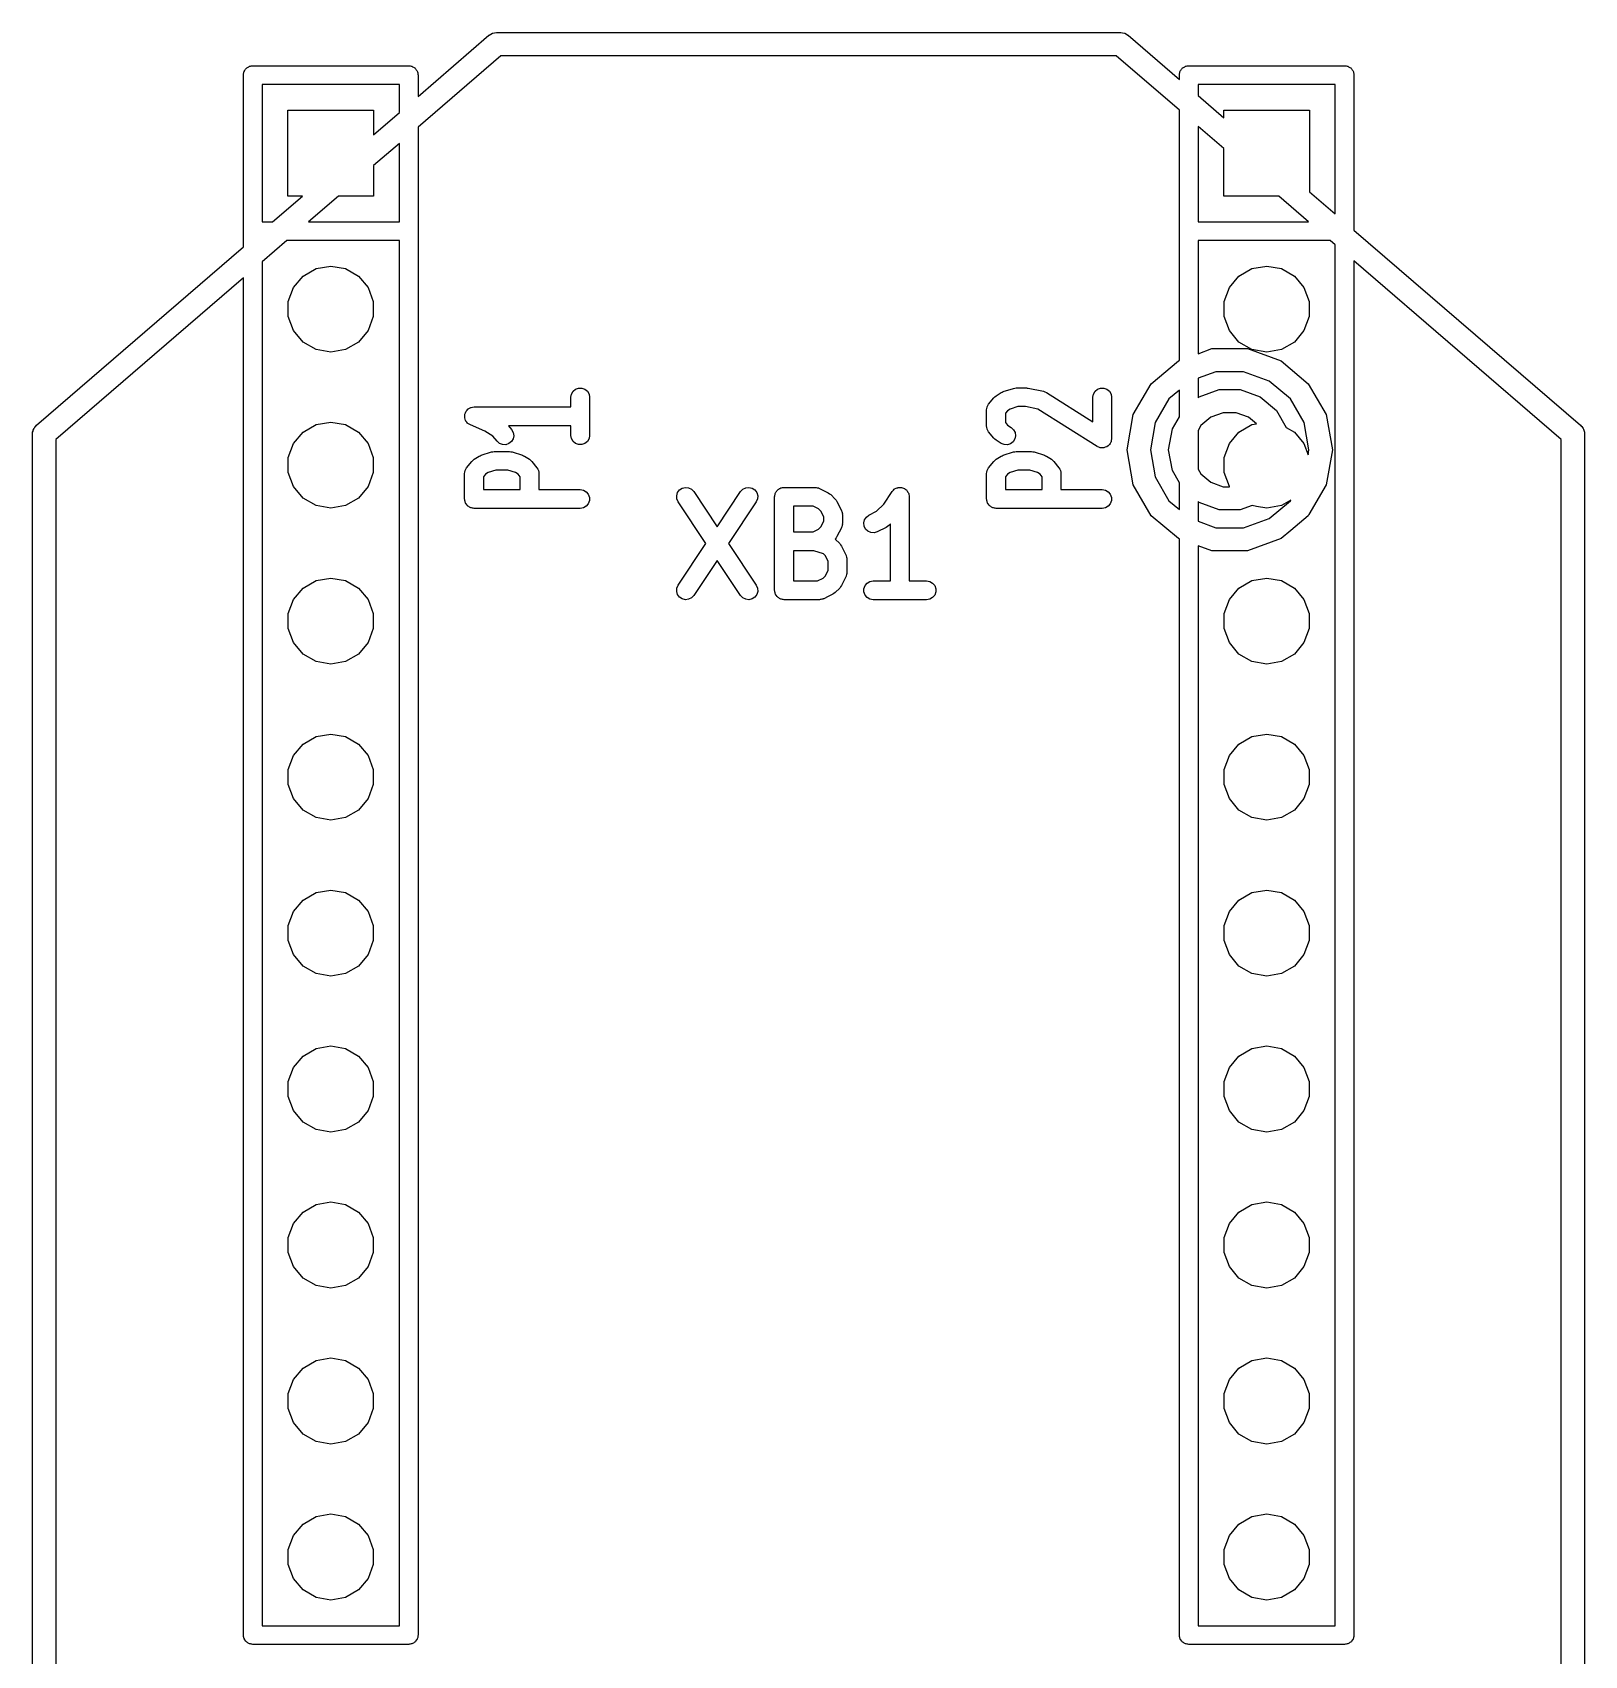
# Model space of a CAD drawing. Extents: x 167.9 to 193.1, y -128.1 to -88.2.
# Drawn here: x 167.86 to 193.14, y -114.63 to -88.21 of the extents above; entities that cross this region are included whole.
import ezdxf

# ---------------------------------------------------------------- set-up
doc = ezdxf.new("R2010")
doc.units = 0
doc.header["$MEASUREMENT"] = 0
doc.layers.add('BLACK', color=7, linetype='CONTINUOUS')

msp = doc.modelspace()

# ---------------------------------------------------------------- linework, layer by layer
at = {"layer": 'Black'}
for p, q in [((174.142, -89.2459), (175.296, -88.2517)), ((175.296, -88.2517), (175.297, -88.2511)), ((175.297, -88.2511), (175.298, -88.2501)), ((175.298, -88.2501), (175.325, -88.2342)), ((175.325, -88.2342), (175.352, -88.2179)), ((175.352, -88.2179), (175.354, -88.2176)), ((175.354, -88.2176), (175.355, -88.217)), ((175.355, -88.217), (175.386, -88.2115)), ((175.386, -88.2115), (175.417, -88.2055)), ((175.417, -88.2055), (175.419, -88.2057)), ((175.419, -88.2057), (175.42, -88.2055)), ((175.42, -88.2055), (185.58, -88.2055)), ((185.58, -88.2055), (185.581, -88.2057)), ((185.581, -88.2057), (185.583, -88.2055)), ((185.583, -88.2055), (185.614, -88.2115)), ((185.614, -88.2115), (185.645, -88.217)), ((185.645, -88.217), (185.646, -88.2176)), ((185.646, -88.2176), (185.648, -88.2179)), ((185.648, -88.2179), (185.675, -88.2342)), ((185.675, -88.2342), (185.702, -88.2501)), ((185.702, -88.2501), (185.703, -88.2511)), ((185.703, -88.2511), (185.704, -88.2517)), ((185.704, -88.2517), (186.538, -88.97)), ((171.333, -88.802), (171.343, -88.7935)), ((171.343, -88.7935), (171.352, -88.7833)), ((171.352, -88.7833), (171.364, -88.7766)), ((171.364, -88.7766), (171.374, -88.768)), ((171.374, -88.768), (171.386, -88.7635)), ((171.386, -88.7635), (171.398, -88.7568)), ((171.398, -88.7568), (171.411, -88.7545)), ((171.411, -88.7545), (171.424, -88.7499)), ((171.424, -88.7499), (171.437, -88.7499)), ((171.437, -88.7499), (171.45, -88.7476)), ((171.45, -88.7476), (173.99, -88.7476)), ((173.99, -88.7476), (174.003, -88.7499)), ((174.003, -88.7499), (174.016, -88.7499)), ((174.016, -88.7499), (174.029, -88.7545)), ((174.029, -88.7545), (174.042, -88.7568)), ((174.042, -88.7568), (174.054, -88.7635)), ((174.054, -88.7635), (174.066, -88.768)), ((174.066, -88.768), (174.076, -88.7766)), ((174.076, -88.7766), (174.088, -88.7833)), ((174.088, -88.7833), (174.097, -88.7935)), ((174.097, -88.7935), (174.107, -88.802)), ((175.491, -88.5865), (174.142, -89.7489)), ((185.509, -88.5865), (175.491, -88.5865)), ((186.538, -89.473), (185.509, -88.5865)), ((186.573, -88.802), (186.583, -88.7935)), ((186.583, -88.7935), (186.592, -88.7833)), ((186.592, -88.7833), (186.604, -88.7766)), ((186.604, -88.7766), (186.614, -88.768)), ((186.614, -88.768), (186.626, -88.7635)), ((186.626, -88.7635), (186.638, -88.7568)), ((186.638, -88.7568), (186.651, -88.7545)), ((186.651, -88.7545), (186.664, -88.7499)), ((186.664, -88.7499), (186.677, -88.7499)), ((186.677, -88.7499), (186.69, -88.7476)), ((186.69, -88.7476), (189.23, -88.7476)), ((189.23, -88.7476), (189.243, -88.7499)), ((189.243, -88.7499), (189.256, -88.7499)), ((189.256, -88.7499), (189.269, -88.7545)), ((189.269, -88.7545), (189.282, -88.7568)), ((189.282, -88.7568), (189.294, -88.7635)), ((189.294, -88.7635), (189.306, -88.768)), ((189.306, -88.768), (189.316, -88.7766)), ((189.316, -88.7766), (189.328, -88.7833)), ((189.328, -88.7833), (189.337, -88.7935)), ((189.337, -88.7935), (189.347, -88.802)), ((171.298, -88.9), (171.3, -88.8869)), ((171.298, -91.6983), (171.298, -88.9)), ((171.3, -88.8735), (171.304, -88.861)), ((171.3, -88.8869), (171.3, -88.8735)), ((171.304, -88.861), (171.307, -88.8479)), ((171.307, -88.8479), (171.313, -88.8363)), ((171.313, -88.8363), (171.318, -88.8238)), ((171.318, -88.8238), (171.327, -88.8136)), ((171.327, -88.8136), (171.333, -88.802)), ((171.602, -89.0524), (171.602, -91.2876)), ((173.838, -89.0524), (171.602, -89.0524)), ((173.838, -89.5086), (173.838, -89.0524)), ((174.107, -88.802), (174.113, -88.8136)), ((174.113, -88.8136), (174.122, -88.8238)), ((174.122, -88.8238), (174.127, -88.8363)), ((174.127, -88.8363), (174.133, -88.8479)), ((174.133, -88.8479), (174.136, -88.861)), ((174.136, -88.861), (174.14, -88.8735)), ((174.14, -88.8735), (174.14, -88.8869)), ((174.14, -88.8869), (174.142, -88.9)), ((174.142, -88.9), (174.142, -89.2459)), ((186.538, -88.9), (186.54, -88.8869)), ((186.538, -88.97), (186.538, -88.9)), ((186.54, -88.8735), (186.544, -88.861)), ((186.54, -88.8869), (186.54, -88.8735)), ((186.544, -88.861), (186.547, -88.8479)), ((186.547, -88.8479), (186.553, -88.8363)), ((186.553, -88.8363), (186.558, -88.8238)), ((186.558, -88.8238), (186.567, -88.8136)), ((186.567, -88.8136), (186.573, -88.802)), ((189.078, -89.0524), (186.842, -89.0524)), ((186.842, -89.0524), (186.842, -89.2328)), ((189.078, -91.1597), (189.078, -89.0524)), ((189.347, -88.802), (189.353, -88.8136)), ((189.353, -88.8136), (189.362, -88.8238)), ((189.362, -88.8238), (189.367, -88.8363)), ((189.367, -88.8363), (189.373, -88.8479)), ((189.373, -88.8479), (189.376, -88.861)), ((189.376, -88.861), (189.38, -88.8735)), ((189.38, -88.8735), (189.38, -88.8869)), ((189.38, -88.8869), (189.382, -88.9)), ((189.382, -88.9), (189.382, -91.4224)), ((186.842, -89.2328), (187.261, -89.5941)), ((172.022, -90.8685), (172.022, -89.4715)), ((172.022, -89.4715), (173.418, -89.4715)), ((173.418, -89.4715), (173.418, -89.8699)), ((173.418, -89.8699), (173.838, -89.5086)), ((186.538, -93.5468), (186.538, -89.473)), ((187.261, -89.5941), (187.261, -89.4715)), ((187.261, -89.4715), (188.659, -89.4715)), ((188.659, -89.4715), (188.659, -90.7984)), ((174.142, -89.7489), (174.142, -114.3)), ((187.261, -90.0971), (186.842, -89.7358)), ((186.842, -89.7358), (186.842, -91.2876)), ((173.838, -90.0117), (173.418, -90.3729)), ((173.838, -91.2876), (173.838, -90.0117)), ((187.261, -90.8685), (187.261, -90.0971)), ((173.418, -90.3729), (173.418, -90.8685)), ((171.774, -91.2876), (172.26, -90.8685)), ((172.26, -90.8685), (172.022, -90.8685)), ((172.844, -90.8685), (172.358, -91.2876)), ((173.418, -90.8685), (172.844, -90.8685)), ((188.156, -90.8685), (187.261, -90.8685)), ((188.642, -91.2876), (188.156, -90.8685)), ((188.659, -90.7984), (189.078, -91.1597)), ((171.602, -91.2876), (171.774, -91.2876)), ((172.358, -91.2876), (173.838, -91.2876)), ((186.842, -91.2876), (188.642, -91.2876)), ((189.382, -91.4224), (193.07, -94.6017)), ((167.93, -94.6017), (171.298, -91.6983)), ((172.004, -91.5924), (171.602, -91.9385)), ((173.838, -91.5924), (172.004, -91.5924)), ((173.838, -114.148), (173.838, -91.5924)), ((188.996, -91.5924), (186.842, -91.5924)), ((186.842, -91.5924), (186.842, -93.4358)), ((189.078, -91.6627), (188.996, -91.5924)), ((189.078, -114.148), (189.078, -91.6627)), ((171.602, -91.9385), (171.602, -114.148)), ((192.755, -94.8333), (189.382, -91.9254)), ((189.382, -91.9254), (189.382, -114.3)), ((171.298, -92.2013), (168.244, -94.8333)), ((171.298, -114.3), (171.298, -92.2013)), ((172.113, -92.3594), (172.269, -92.1729)), ((172.269, -92.1729), (172.48, -92.0511)), ((172.48, -92.0511), (172.72, -92.0088)), ((172.72, -92.0088), (172.96, -92.0511)), ((172.96, -92.0511), (173.171, -92.1729)), ((173.171, -92.1729), (173.327, -92.3594)), ((187.353, -92.3594), (187.509, -92.1729)), ((187.509, -92.1729), (187.72, -92.0511)), ((187.72, -92.0511), (187.96, -92.0088)), ((187.96, -92.0088), (188.2, -92.0511)), ((188.2, -92.0511), (188.411, -92.1729)), ((188.411, -92.1729), (188.567, -92.3594)), ((172.029, -92.5882), (172.113, -92.3594)), ((173.327, -92.3594), (173.411, -92.5882)), ((187.269, -92.5882), (187.353, -92.3594)), ((188.567, -92.3594), (188.651, -92.5882)), ((172.029, -92.8318), (172.029, -92.5882)), ((173.411, -92.5882), (173.411, -92.8318)), ((187.269, -92.8318), (187.269, -92.5882)), ((188.651, -92.5882), (188.651, -92.8318)), ((172.113, -93.0606), (172.029, -92.8318)), ((173.411, -92.8318), (173.327, -93.0606)), ((187.353, -93.0606), (187.269, -92.8318)), ((188.651, -92.8318), (188.567, -93.0606)), ((172.269, -93.2471), (172.113, -93.0606)), ((172.48, -93.3689), (172.269, -93.2471)), ((173.171, -93.2471), (172.96, -93.3689)), ((173.327, -93.0606), (173.171, -93.2471)), ((187.509, -93.2471), (187.353, -93.0606)), ((187.72, -93.3689), (187.509, -93.2471)), ((188.411, -93.2471), (188.2, -93.3689)), ((188.567, -93.0606), (188.411, -93.2471)), ((172.72, -93.4112), (172.48, -93.3689)), ((172.96, -93.3689), (172.72, -93.4112)), ((186.078, -93.9255), (186.522, -93.5524)), ((186.522, -93.5524), (186.538, -93.5468)), ((186.842, -93.4358), (187.068, -93.3538)), ((187.068, -93.3538), (187.648, -93.3538)), ((187.648, -93.3538), (188.194, -93.5524)), ((187.96, -93.4112), (187.72, -93.3689)), ((188.2, -93.3689), (187.96, -93.4112)), ((188.194, -93.5524), (188.638, -93.9255)), ((187.134, -93.729), (186.842, -93.8351)), ((187.582, -93.729), (187.134, -93.729)), ((188.003, -93.8823), (187.582, -93.729)), ((176.639, -94.0937), (176.666, -94.0479)), ((176.666, -94.0479), (176.706, -94.0139)), ((176.706, -94.0139), (176.756, -93.9957)), ((176.756, -93.9957), (176.809, -93.9957)), ((176.809, -93.9957), (176.859, -94.0139)), ((176.859, -94.0139), (176.899, -94.0479)), ((176.899, -94.0479), (176.926, -94.0937)), ((183.554, -94.1203), (183.636, -94.0686)), ((183.636, -94.0686), (183.654, -94.0612)), ((183.654, -94.0612), (183.672, -94.0522)), ((183.672, -94.0522), (183.837, -94.0004)), ((183.837, -94.0004), (183.859, -93.9974)), ((183.859, -93.9974), (183.882, -93.9934)), ((183.882, -93.9934), (184.047, -93.9934)), ((184.047, -93.9934), (184.062, -93.9962)), ((184.062, -93.9962), (184.078, -93.9967)), ((184.078, -93.9967), (184.325, -94.0484)), ((184.325, -94.0484), (184.326, -94.0486)), ((184.326, -94.0486), (184.326, -94.0486)), ((184.326, -94.0486), (184.35, -94.0584)), ((184.35, -94.0584), (184.374, -94.0681)), ((184.374, -94.0681), (184.375, -94.0684)), ((184.375, -94.0684), (184.375, -94.0686)), ((184.375, -94.0686), (185.13, -94.543)), ((185.139, -94.0937), (185.166, -94.0479)), ((185.166, -94.0479), (185.206, -94.0139)), ((185.206, -94.0139), (185.256, -93.9957)), ((185.256, -93.9957), (185.309, -93.9957)), ((185.309, -93.9957), (185.359, -94.0139)), ((185.359, -94.0139), (185.399, -94.0479)), ((185.399, -94.0479), (185.426, -94.0937)), ((185.787, -94.4283), (186.078, -93.9255)), ((186.538, -94.0293), (186.369, -94.1704)), ((186.538, -94.4637), (186.538, -94.0293)), ((186.842, -93.8351), (186.842, -94.1551)), ((186.861, -94.1394), (187.185, -94.0214)), ((187.185, -94.0214), (187.531, -94.0214)), ((187.531, -94.0214), (187.855, -94.1394)), ((188.347, -94.1704), (188.003, -93.8823)), ((188.638, -93.9255), (188.929, -94.4283)), ((174.94, -94.3572), (174.955, -94.3397)), ((174.955, -94.3397), (174.958, -94.3379)), ((174.958, -94.3379), (174.96, -94.3352)), ((174.96, -94.3352), (174.981, -94.3247)), ((174.981, -94.3247), (175.001, -94.3132)), ((175.001, -94.3132), (175.004, -94.3126)), ((175.004, -94.3126), (175.008, -94.3109)), ((175.008, -94.3109), (175.03, -94.308)), ((175.03, -94.308), (175.053, -94.304)), ((175.053, -94.304), (176.63, -94.304)), ((176.63, -94.1458), (176.639, -94.0937)), ((176.63, -94.304), (176.63, -94.1458)), ((176.926, -94.0937), (176.935, -94.1458)), ((176.935, -94.1458), (176.935, -94.767)), ((183.4, -94.3529), (183.405, -94.3288)), ((183.405, -94.3288), (183.408, -94.3045)), ((183.408, -94.3045), (183.409, -94.3028)), ((183.409, -94.3028), (183.41, -94.3008)), ((183.41, -94.3008), (183.422, -94.2796)), ((183.422, -94.2796), (183.433, -94.258)), ((183.433, -94.258), (183.516, -94.1545)), ((183.516, -94.1545), (183.535, -94.1375)), ((183.535, -94.1375), (183.554, -94.1203)), ((183.782, -94.3371), (183.738, -94.3646)), ((183.906, -94.2982), (183.782, -94.3371)), ((184.031, -94.2982), (183.906, -94.2982)), ((184.236, -94.3412), (184.031, -94.2982)), ((185.201, -94.9478), (184.236, -94.3412)), ((185.13, -94.1458), (185.139, -94.0937)), ((185.13, -94.543), (185.13, -94.1458)), ((185.426, -94.0937), (185.435, -94.1458)), ((185.435, -94.1458), (185.435, -94.8188)), ((186.369, -94.1704), (186.145, -94.5586)), ((186.842, -94.1551), (186.861, -94.1394)), ((187.855, -94.1394), (188.119, -94.3612)), ((188.571, -94.5586), (188.347, -94.1704)), ((167.908, -94.6235), (167.92, -94.6136)), ((167.92, -94.6136), (167.93, -94.6017)), ((172.269, -94.7129), (172.48, -94.5911)), ((172.48, -94.5911), (172.72, -94.5488)), ((172.72, -94.5488), (172.96, -94.5911)), ((172.96, -94.5911), (173.171, -94.7129)), ((174.902, -94.4757), (174.903, -94.4529)), ((174.903, -94.4792), (174.902, -94.4757)), ((174.903, -94.43), (174.904, -94.4265)), ((174.903, -94.4529), (174.903, -94.43)), ((174.903, -94.4829), (174.903, -94.4792)), ((174.911, -94.5044), (174.903, -94.4829)), ((174.904, -94.4228), (174.913, -94.4017)), ((174.904, -94.4265), (174.904, -94.4228)), ((174.917, -94.5263), (174.911, -94.5044)), ((174.913, -94.4017), (174.921, -94.3802)), ((174.92, -94.5292), (174.917, -94.5263)), ((174.921, -94.5326), (174.92, -94.5292)), ((174.921, -94.3802), (174.923, -94.3774)), ((174.935, -94.5502), (174.921, -94.5326)), ((174.923, -94.3774), (174.925, -94.374)), ((174.925, -94.374), (174.94, -94.3572)), ((174.949, -94.5684), (174.935, -94.5502)), ((174.952, -94.5704), (174.949, -94.5684)), ((174.955, -94.5732), (174.952, -94.5704)), ((174.975, -94.5846), (174.955, -94.5732)), ((174.994, -94.597), (174.975, -94.5846)), ((175.229, -94.6957), (174.994, -94.597)), ((176.63, -94.6088), (175.616, -94.6088)), ((175.616, -94.6088), (175.666, -94.6722)), ((176.63, -94.767), (176.63, -94.6088)), ((183.4, -94.6117), (183.4, -94.3529)), ((183.405, -94.6359), (183.4, -94.6117)), ((183.738, -94.3646), (183.705, -94.4061)), ((183.705, -94.4061), (183.705, -94.5585)), ((183.705, -94.5585), (183.738, -94.6001)), ((183.738, -94.6001), (183.799, -94.638)), ((185.686, -95), (185.787, -94.4283)), ((186.145, -94.5586), (186.067, -95)), ((186.424, -94.6601), (186.538, -94.4637)), ((186.889, -94.6062), (186.842, -94.6862)), ((187.052, -94.4694), (186.889, -94.6062)), ((187.252, -94.3966), (187.052, -94.4694)), ((187.464, -94.3966), (187.252, -94.3966)), ((187.664, -94.4694), (187.464, -94.3966)), ((187.509, -94.7129), (187.72, -94.5911)), ((187.794, -94.5781), (187.664, -94.4694)), ((187.72, -94.5911), (187.794, -94.5781)), ((188.119, -94.3612), (188.278, -94.6363)), ((188.649, -95), (188.571, -94.5586)), ((188.929, -94.4283), (189.03, -95)), ((193.07, -94.6017), (193.08, -94.6136)), ((193.08, -94.6136), (193.092, -94.6235)), ((167.863, -94.746), (167.866, -94.7308)), ((167.863, -115.574), (167.863, -94.746)), ((167.866, -94.7154), (167.872, -94.6985)), ((167.866, -94.7308), (167.866, -94.7154)), ((167.872, -94.6985), (167.875, -94.6808)), ((167.875, -94.6808), (167.883, -94.6675)), ((167.883, -94.6675), (167.888, -94.653)), ((167.888, -94.653), (167.899, -94.6391)), ((167.899, -94.6391), (167.908, -94.6235)), ((168.244, -94.8333), (168.244, -115.383)), ((172.113, -94.8994), (172.269, -94.7129)), ((173.171, -94.7129), (173.327, -94.8994)), ((175.362, -94.7787), (175.229, -94.6957)), ((175.428, -94.8619), (175.362, -94.7787)), ((175.467, -94.897), (175.428, -94.8619)), ((175.661, -94.868), (175.62, -94.901)), ((175.689, -94.8229), (175.661, -94.868)), ((175.666, -94.6722), (175.691, -94.7187)), ((175.699, -94.771), (175.689, -94.8229)), ((175.691, -94.7187), (175.699, -94.771)), ((176.639, -94.8192), (176.63, -94.767)), ((176.666, -94.865), (176.639, -94.8192)), ((176.706, -94.899), (176.666, -94.865)), ((176.899, -94.865), (176.859, -94.899)), ((176.926, -94.8192), (176.899, -94.865)), ((176.935, -94.767), (176.926, -94.8192)), ((183.408, -94.6601), (183.405, -94.6359)), ((183.409, -94.6619), (183.408, -94.6601)), ((183.41, -94.6639), (183.409, -94.6619)), ((183.422, -94.6851), (183.41, -94.6639)), ((183.433, -94.7066), (183.422, -94.6851)), ((183.516, -94.8102), (183.433, -94.7066)), ((183.535, -94.8272), (183.516, -94.8102)), ((183.554, -94.8443), (183.535, -94.8272)), ((183.636, -94.8961), (183.554, -94.8443)), ((183.83, -94.8693), (183.789, -94.9018)), ((183.799, -94.638), (183.838, -94.6735)), ((183.859, -94.8245), (183.83, -94.8693)), ((183.838, -94.6735), (183.863, -94.7203)), ((183.87, -94.7728), (183.859, -94.8245)), ((183.863, -94.7203), (183.87, -94.7728)), ((185.424, -94.8763), (185.411, -94.8963)), ((185.426, -94.8709), (185.424, -94.8734)), ((185.424, -94.8734), (185.424, -94.8763)), ((185.43, -94.8476), (185.426, -94.8709)), ((185.435, -94.8245), (185.43, -94.8476)), ((185.435, -94.8188), (185.434, -94.8217)), ((185.434, -94.8217), (185.435, -94.8245)), ((186.364, -95), (186.424, -94.6601)), ((186.842, -94.6862), (186.842, -95.3138)), ((187.353, -94.8994), (187.509, -94.7129)), ((188.278, -94.6363), (188.411, -94.7129)), ((188.411, -94.7129), (188.567, -94.8994)), ((192.755, -115.383), (192.755, -94.8333)), ((193.092, -94.6235), (193.101, -94.6391)), ((193.101, -94.6391), (193.112, -94.653)), ((193.112, -94.653), (193.117, -94.6675)), ((193.117, -94.6675), (193.125, -94.6808)), ((193.125, -94.6808), (193.128, -94.6985)), ((193.128, -94.6985), (193.134, -94.7154)), ((193.134, -94.7154), (193.134, -94.7308)), ((193.134, -94.7308), (193.136, -94.746)), ((193.136, -94.746), (193.136, -115.574)), ((172.029, -95.1282), (172.113, -94.8994)), ((172.029, -95.3718), (172.029, -95.1282)), ((173.327, -94.8994), (173.411, -95.1282)), ((173.411, -95.1282), (173.411, -95.3718)), ((175.054, -95.1557), (175.136, -95.1039)), ((175.136, -95.1039), (175.154, -95.0966)), ((175.154, -95.0966), (175.172, -95.0876)), ((175.172, -95.0876), (175.337, -95.0358)), ((175.337, -95.0358), (175.359, -95.0328)), ((175.359, -95.0328), (175.382, -95.0288)), ((175.382, -95.0288), (175.629, -95.0288)), ((175.517, -94.9164), (175.467, -94.897)), ((175.57, -94.9178), (175.517, -94.9164)), ((175.62, -94.901), (175.57, -94.9178)), ((175.629, -95.0288), (175.652, -95.0328)), ((175.652, -95.0328), (175.675, -95.0358)), ((175.675, -95.0358), (175.84, -95.0876)), ((175.84, -95.0876), (175.857, -95.0966)), ((175.857, -95.0966), (175.875, -95.1039)), ((175.875, -95.1039), (175.958, -95.1557)), ((176.756, -94.9171), (176.706, -94.899)), ((176.809, -94.9171), (176.756, -94.9171)), ((176.859, -94.899), (176.809, -94.9171)), ((183.554, -95.1557), (183.636, -95.1039)), ((183.685, -94.916), (183.636, -94.8961)), ((183.636, -95.1039), (183.654, -95.0966)), ((183.654, -95.0966), (183.672, -95.0876)), ((183.672, -95.0876), (183.837, -95.0358)), ((183.738, -94.918), (183.685, -94.916)), ((183.789, -94.9018), (183.738, -94.918)), ((183.837, -95.0358), (183.859, -95.0328)), ((183.859, -95.0328), (183.882, -95.0288)), ((183.882, -95.0288), (184.129, -95.0288)), ((184.129, -95.0288), (184.152, -95.0328)), ((184.152, -95.0328), (184.175, -95.0358)), ((184.175, -95.0358), (184.34, -95.0876)), ((184.34, -95.0876), (184.357, -95.0966)), ((184.357, -95.0966), (184.375, -95.1039)), ((184.375, -95.1039), (184.458, -95.1557)), ((185.204, -94.9489), (185.201, -94.9478)), ((185.206, -94.9508), (185.204, -94.9489)), ((185.229, -94.9589), (185.206, -94.9508)), ((185.25, -94.9678), (185.229, -94.9589)), ((185.253, -94.9679), (185.25, -94.9678)), ((185.256, -94.9689), (185.253, -94.9679)), ((185.28, -94.9689), (185.256, -94.9689)), ((185.303, -94.9698), (185.28, -94.9689)), ((185.306, -94.9689), (185.303, -94.9698)), ((185.309, -94.9689), (185.306, -94.9689)), ((185.331, -94.9608), (185.309, -94.9689)), ((185.354, -94.9536), (185.331, -94.9608)), ((185.356, -94.9518), (185.354, -94.9536)), ((185.359, -94.9508), (185.356, -94.9518)), ((185.377, -94.9356), (185.359, -94.9508)), ((185.395, -94.9211), (185.377, -94.9356)), ((185.397, -94.9186), (185.395, -94.9211)), ((185.399, -94.9168), (185.397, -94.9186)), ((185.411, -94.8963), (185.399, -94.9168)), ((185.787, -95.5717), (185.686, -95)), ((186.067, -95), (186.145, -95.4414)), ((186.424, -95.3399), (186.364, -95)), ((187.269, -95.1282), (187.353, -94.8994)), ((187.269, -95.3718), (187.269, -95.1282)), ((188.567, -94.8994), (188.634, -95.0828)), ((188.634, -95.0828), (188.649, -95)), ((189.03, -95), (188.929, -95.5717)), ((172.113, -95.6006), (172.029, -95.3718)), ((173.411, -95.3718), (173.327, -95.6006)), ((174.9, -95.3883), (174.905, -95.3641)), ((174.9, -95.8024), (174.9, -95.3883)), ((174.905, -95.3641), (174.908, -95.3399)), ((174.908, -95.3399), (174.909, -95.3381)), ((174.909, -95.3381), (174.91, -95.3361)), ((174.91, -95.3361), (174.922, -95.3149)), ((174.922, -95.3149), (174.933, -95.2934)), ((174.933, -95.2934), (175.016, -95.1898)), ((175.016, -95.1898), (175.035, -95.1728)), ((175.035, -95.1728), (175.054, -95.1557)), ((175.238, -95.3999), (175.205, -95.4415)), ((175.282, -95.3724), (175.238, -95.3999)), ((175.406, -95.3336), (175.282, -95.3724)), ((175.606, -95.3336), (175.406, -95.3336)), ((175.73, -95.3724), (175.606, -95.3336)), ((175.773, -95.3999), (175.73, -95.3724)), ((175.806, -95.4415), (175.773, -95.3999)), ((175.958, -95.1557), (175.977, -95.1729)), ((175.977, -95.1729), (175.996, -95.1898)), ((175.996, -95.1898), (176.078, -95.2934)), ((176.078, -95.2934), (176.09, -95.3149)), ((176.09, -95.3149), (176.102, -95.3361)), ((176.102, -95.3361), (176.102, -95.3381)), ((176.102, -95.3381), (176.103, -95.3399)), ((176.103, -95.3399), (176.107, -95.3641)), ((176.107, -95.3641), (176.111, -95.3883)), ((176.111, -95.3883), (176.111, -95.65)), ((183.4, -95.3883), (183.405, -95.3641)), ((183.4, -95.8024), (183.4, -95.3883)), ((183.405, -95.3641), (183.408, -95.3399)), ((183.408, -95.3399), (183.409, -95.3381)), ((183.409, -95.3381), (183.41, -95.3361)), ((183.41, -95.3361), (183.422, -95.3149)), ((183.422, -95.3149), (183.433, -95.2934)), ((183.433, -95.2934), (183.516, -95.1898)), ((183.516, -95.1898), (183.535, -95.1728)), ((183.535, -95.1728), (183.554, -95.1557)), ((183.738, -95.3999), (183.705, -95.4415)), ((183.782, -95.3724), (183.738, -95.3999)), ((183.906, -95.3336), (183.782, -95.3724)), ((184.106, -95.3336), (183.906, -95.3336)), ((184.23, -95.3724), (184.106, -95.3336)), ((184.273, -95.3999), (184.23, -95.3724)), ((184.306, -95.4415), (184.273, -95.3999)), ((184.458, -95.1557), (184.477, -95.1729)), ((184.477, -95.1729), (184.496, -95.1898)), ((184.496, -95.1898), (184.578, -95.2934)), ((184.578, -95.2934), (184.59, -95.3149)), ((184.59, -95.3149), (184.602, -95.3361)), ((184.602, -95.3361), (184.602, -95.3381)), ((184.602, -95.3381), (184.603, -95.3399)), ((184.603, -95.3399), (184.607, -95.3641)), ((184.607, -95.3641), (184.611, -95.3883)), ((184.611, -95.3883), (184.611, -95.65)), ((186.538, -95.5363), (186.424, -95.3399)), ((186.842, -95.3138), (186.889, -95.3938)), ((186.889, -95.3938), (187.052, -95.5306)), ((187.353, -95.6006), (187.269, -95.3718)), ((172.269, -95.7871), (172.113, -95.6006)), ((173.327, -95.6006), (173.171, -95.7871)), ((175.205, -95.4415), (175.205, -95.65)), ((175.205, -95.65), (175.806, -95.65)), ((175.806, -95.65), (175.806, -95.4415)), ((176.111, -95.65), (176.783, -95.65)), ((176.783, -95.65), (176.835, -95.6592)), ((176.835, -95.6592), (176.88, -95.6857)), ((178.368, -95.6979), (178.399, -95.6552)), ((178.399, -95.6552), (178.443, -95.6259)), ((178.443, -95.6259), (178.494, -95.6133)), ((178.494, -95.6133), (178.547, -95.6192)), ((178.547, -95.6192), (178.595, -95.6426)), ((178.595, -95.6426), (178.631, -95.6809)), ((179.393, -95.6809), (179.43, -95.6426)), ((179.43, -95.6426), (179.477, -95.6192)), ((179.477, -95.6192), (179.53, -95.6133)), ((179.53, -95.6133), (179.582, -95.6259)), ((179.582, -95.6259), (179.626, -95.6552)), ((179.626, -95.6552), (179.657, -95.6979)), ((179.977, -95.679), (179.984, -95.6675)), ((179.984, -95.6675), (179.994, -95.6589)), ((179.994, -95.6589), (180.003, -95.6487)), ((180.003, -95.6487), (180.014, -95.642)), ((180.014, -95.642), (180.025, -95.6334)), ((180.025, -95.6334), (180.037, -95.6289)), ((180.037, -95.6289), (180.049, -95.6222)), ((180.049, -95.6222), (180.062, -95.6199)), ((180.062, -95.6199), (180.074, -95.6153)), ((180.074, -95.6153), (180.088, -95.6153)), ((180.088, -95.6153), (180.101, -95.613)), ((180.101, -95.613), (180.609, -95.613)), ((180.609, -95.613), (180.618, -95.6146)), ((180.618, -95.6146), (180.626, -95.614)), ((180.626, -95.614), (180.643, -95.6191)), ((180.643, -95.6191), (180.661, -95.6222)), ((180.661, -95.6222), (180.669, -95.6266)), ((180.669, -95.6266), (180.677, -95.6291)), ((180.677, -95.6291), (180.822, -95.7017)), ((181.867, -95.6748), (181.871, -95.6675)), ((181.871, -95.6675), (181.885, -95.6558)), ((181.885, -95.6558), (181.897, -95.6426)), ((181.897, -95.6426), (181.905, -95.6389)), ((181.905, -95.6389), (181.912, -95.6334)), ((181.912, -95.6334), (181.929, -95.6272)), ((181.929, -95.6272), (181.945, -95.6192)), ((181.945, -95.6192), (181.953, -95.6182)), ((181.953, -95.6182), (181.961, -95.6153)), ((181.961, -95.6153), (181.979, -95.6153)), ((181.979, -95.6153), (181.998, -95.6133)), ((181.998, -95.6133), (182.006, -95.6153)), ((182.006, -95.6153), (182.014, -95.6153)), ((182.014, -95.6153), (182.031, -95.6216)), ((182.031, -95.6216), (182.049, -95.6259)), ((182.049, -95.6259), (182.056, -95.6306)), ((182.056, -95.6306), (182.064, -95.6334)), ((182.064, -95.6334), (182.078, -95.6451)), ((182.078, -95.6451), (182.093, -95.6552)), ((182.093, -95.6552), (182.098, -95.662)), ((182.098, -95.662), (182.104, -95.6675)), ((182.104, -95.6675), (182.114, -95.6832)), ((183.705, -95.4415), (183.705, -95.65)), ((183.705, -95.65), (184.306, -95.65)), ((184.306, -95.65), (184.306, -95.4415)), ((184.611, -95.65), (185.283, -95.65)), ((185.283, -95.65), (185.335, -95.6592)), ((185.335, -95.6592), (185.38, -95.6857)), ((186.078, -96.0745), (185.787, -95.5717)), ((186.145, -95.4414), (186.369, -95.8296)), ((186.538, -95.9707), (186.538, -95.5363)), ((187.052, -95.5306), (187.252, -95.6034)), ((187.252, -95.6034), (187.355, -95.6034)), ((187.355, -95.6034), (187.353, -95.6006)), ((188.929, -95.5717), (188.649, -96.057)), ((172.48, -95.9089), (172.269, -95.7871)), ((172.72, -95.9512), (172.48, -95.9089)), ((172.96, -95.9089), (172.72, -95.9512)), ((173.171, -95.7871), (172.96, -95.9089)), ((174.903, -95.8155), (174.9, -95.8024)), ((174.903, -95.8289), (174.903, -95.8155)), ((174.907, -95.8414), (174.903, -95.8289)), ((174.91, -95.8545), (174.907, -95.8414)), ((174.916, -95.8661), (174.91, -95.8545)), ((174.921, -95.8786), (174.916, -95.8661)), ((174.929, -95.8888), (174.921, -95.8786)), ((174.936, -95.9004), (174.929, -95.8888)), ((174.946, -95.9089), (174.936, -95.9004)), ((174.955, -95.9191), (174.946, -95.9089)), ((174.966, -95.9258), (174.955, -95.9191)), ((174.977, -95.9344), (174.966, -95.9258)), ((174.989, -95.9389), (174.977, -95.9344)), ((176.88, -95.9191), (176.835, -95.9456)), ((176.88, -95.6857), (176.914, -95.7262)), ((176.914, -95.8786), (176.88, -95.9191)), ((176.914, -95.7262), (176.933, -95.7759)), ((176.933, -95.8289), (176.914, -95.8786)), ((176.933, -95.7759), (176.933, -95.8289)), ((178.353, -95.7487), (178.368, -95.6979)), ((178.356, -95.8015), (178.353, -95.7487)), ((178.377, -95.85), (178.356, -95.8015)), ((178.829, -96.5274), (178.377, -95.85)), ((178.631, -95.6809), (179.012, -96.2527)), ((179.012, -96.2527), (179.393, -95.6809)), ((179.647, -95.85), (179.195, -96.5274)), ((179.668, -95.8015), (179.647, -95.85)), ((179.657, -95.6979), (179.672, -95.7487)), ((179.672, -95.7487), (179.668, -95.8015)), ((179.948, -95.7654), (179.951, -95.7523)), ((179.948, -97.2894), (179.948, -95.7654)), ((179.951, -95.739), (179.955, -95.7264)), ((179.951, -95.7523), (179.951, -95.739)), ((179.955, -95.7264), (179.958, -95.7133)), ((179.958, -95.7133), (179.964, -95.7018)), ((179.964, -95.7018), (179.969, -95.6892)), ((179.969, -95.6892), (179.977, -95.679)), ((180.253, -95.9178), (180.253, -96.3387)), ((180.573, -95.9178), (180.253, -95.9178)), ((180.664, -95.9633), (180.573, -95.9178)), ((180.822, -95.7017), (180.842, -95.7162)), ((180.842, -95.7162), (180.862, -95.7302)), ((180.862, -95.7302), (180.934, -95.8028)), ((180.934, -95.8028), (180.948, -95.8228)), ((180.948, -95.8228), (180.963, -95.8424)), ((180.963, -95.8424), (181.035, -95.9876)), ((181.607, -96.003), (181.724, -95.886)), ((181.724, -95.886), (181.861, -95.6809)), ((181.861, -95.6809), (181.867, -95.6748)), ((182.114, -95.6832), (182.124, -95.6979)), ((182.124, -95.6979), (182.127, -95.706)), ((182.127, -95.706), (182.131, -95.7133)), ((182.131, -95.7133), (182.134, -95.7312)), ((182.134, -95.7312), (182.139, -95.7487)), ((182.139, -95.7487), (182.139, -95.7571)), ((182.139, -95.7571), (182.14, -95.7654)), ((182.14, -95.7654), (182.14, -97.137)), ((183.403, -95.8155), (183.4, -95.8024)), ((183.403, -95.8289), (183.403, -95.8155)), ((183.407, -95.8414), (183.403, -95.8289)), ((183.41, -95.8545), (183.407, -95.8414)), ((183.416, -95.8661), (183.41, -95.8545)), ((183.421, -95.8786), (183.416, -95.8661)), ((183.429, -95.8888), (183.421, -95.8786)), ((183.436, -95.9004), (183.429, -95.8888)), ((183.446, -95.9089), (183.436, -95.9004)), ((183.455, -95.9191), (183.446, -95.9089)), ((183.466, -95.9258), (183.455, -95.9191)), ((183.477, -95.9344), (183.466, -95.9258)), ((183.489, -95.9389), (183.477, -95.9344)), ((185.38, -95.9191), (185.335, -95.9456)), ((185.38, -95.6857), (185.414, -95.7262)), ((185.414, -95.8786), (185.38, -95.9191)), ((185.414, -95.7262), (185.433, -95.7759)), ((185.433, -95.8289), (185.414, -95.8786)), ((185.433, -95.7759), (185.433, -95.8289)), ((186.369, -95.8296), (186.538, -95.9707)), ((186.861, -95.8606), (186.842, -95.8449)), ((186.842, -95.8449), (186.842, -96.1649)), ((187.185, -95.9786), (186.861, -95.8606)), ((187.722, -95.9091), (187.531, -95.9786)), ((187.794, -95.9219), (187.722, -95.9091)), ((187.96, -95.9512), (187.794, -95.9219)), ((188.2, -95.9089), (187.96, -95.9512)), ((188.003, -96.1177), (188.347, -95.8296)), ((188.351, -95.8214), (188.2, -95.9089)), ((188.347, -95.8296), (188.351, -95.8214)), ((175.001, -95.9456), (174.989, -95.9389)), ((175.014, -95.9479), (175.001, -95.9456)), ((175.026, -95.9525), (175.014, -95.9479)), ((175.04, -95.9525), (175.026, -95.9525)), ((175.053, -95.9548), (175.04, -95.9525)), ((176.783, -95.9548), (175.053, -95.9548)), ((176.835, -95.9456), (176.783, -95.9548)), ((180.701, -96.0008), (180.664, -95.9633)), ((180.747, -96.0917), (180.701, -96.0008)), ((180.701, -96.2557), (180.747, -96.1649)), ((180.747, -96.1649), (180.747, -96.0917)), ((181.035, -95.9876), (181.038, -95.996)), ((181.038, -95.996), (181.042, -96.0036)), ((181.042, -96.0036), (181.045, -96.0212)), ((181.045, -96.0212), (181.051, -96.0383)), ((181.051, -96.0383), (181.05, -96.0471)), ((181.05, -96.0471), (181.052, -96.0557)), ((181.052, -96.0557), (181.052, -96.2009)), ((181.4, -96.1917), (181.412, -96.1402)), ((181.406, -96.2443), (181.4, -96.1917)), ((181.412, -96.1402), (181.442, -96.0961)), ((181.442, -96.0961), (181.484, -96.0645)), ((181.484, -96.0645), (181.607, -96.003)), ((183.501, -95.9456), (183.489, -95.9389)), ((183.514, -95.9479), (183.501, -95.9456)), ((183.526, -95.9525), (183.514, -95.9479)), ((183.54, -95.9525), (183.526, -95.9525)), ((183.553, -95.9548), (183.54, -95.9525)), ((185.283, -95.9548), (183.553, -95.9548)), ((185.335, -95.9456), (185.283, -95.9548)), ((186.522, -96.4476), (186.078, -96.0745)), ((186.842, -96.1649), (187.134, -96.271)), ((187.531, -95.9786), (187.185, -95.9786)), ((187.582, -96.271), (188.003, -96.1177)), ((188.638, -96.0745), (188.351, -96.3154)), ((188.649, -96.057), (188.638, -96.0745)), ((180.253, -96.3387), (180.573, -96.3387)), ((180.573, -96.3387), (180.664, -96.2933)), ((180.664, -96.2933), (180.701, -96.2557)), ((180.934, -96.4538), (180.933, -96.455)), ((180.933, -96.455), (180.934, -96.456)), ((180.948, -96.4338), (180.934, -96.4538)), ((180.934, -96.456), (181.007, -96.5285)), ((180.963, -96.4142), (180.948, -96.4338)), ((181.035, -96.269), (180.963, -96.4142)), ((181.038, -96.2606), (181.035, -96.269)), ((181.042, -96.253), (181.038, -96.2606)), ((181.045, -96.2354), (181.042, -96.253)), ((181.051, -96.2183), (181.045, -96.2354)), ((181.052, -96.2009), (181.05, -96.2095)), ((181.05, -96.2095), (181.051, -96.2183)), ((181.43, -96.2916), (181.406, -96.2443)), ((181.468, -96.328), (181.43, -96.2916)), ((181.517, -96.3491), (181.468, -96.328)), ((181.57, -96.3523), (181.517, -96.3491)), ((181.62, -96.3372), (181.57, -96.3523)), ((181.766, -96.2646), (181.62, -96.3372)), ((181.785, -96.25), (181.766, -96.2646)), ((181.805, -96.236), (181.785, -96.25)), ((181.835, -96.2059), (181.805, -96.236)), ((181.835, -97.137), (181.835, -96.2059)), ((186.538, -96.4532), (186.522, -96.4476)), ((186.538, -114.3), (186.538, -96.4532)), ((187.134, -96.271), (187.582, -96.271)), ((188.194, -96.4476), (187.648, -96.6462)), ((188.351, -96.3154), (188.194, -96.4476)), ((178.377, -97.2049), (178.829, -96.5274)), ((179.195, -96.5274), (179.647, -97.2049)), ((180.584, -96.6435), (180.253, -96.6435)), ((180.253, -96.6435), (180.253, -97.137)), ((180.744, -96.6969), (180.584, -96.6435)), ((180.774, -96.7266), (180.744, -96.6969)), ((180.819, -96.8174), (180.774, -96.7266)), ((181.007, -96.5285), (181.021, -96.5485)), ((181.021, -96.5485), (181.035, -96.5681)), ((181.035, -96.5681), (181.108, -96.7133)), ((181.108, -96.7133), (181.111, -96.7217)), ((181.111, -96.7217), (181.115, -96.7293)), ((187.068, -96.6462), (186.842, -96.5642)), ((186.842, -96.5642), (186.842, -114.148)), ((187.648, -96.6462), (187.068, -96.6462)), ((179.012, -96.8022), (178.631, -97.374)), ((179.393, -97.374), (179.012, -96.8022)), ((180.774, -97.054), (180.819, -96.9632)), ((180.819, -96.9632), (180.819, -96.8174)), ((181.115, -96.7293), (181.118, -96.7469)), ((181.118, -96.7469), (181.123, -96.764)), ((181.123, -96.764), (181.123, -96.7728)), ((181.123, -96.7728), (181.124, -96.7814)), ((181.124, -96.7814), (181.124, -96.9991)), ((172.113, -97.4394), (172.269, -97.2529)), ((172.269, -97.2529), (172.48, -97.1311)), ((172.48, -97.1311), (172.72, -97.0888)), ((172.72, -97.0888), (172.96, -97.1311)), ((172.96, -97.1311), (173.171, -97.2529)), ((173.171, -97.2529), (173.327, -97.4394)), ((178.353, -97.3062), (178.356, -97.2534)), ((178.356, -97.2534), (178.377, -97.2049)), ((179.647, -97.2049), (179.668, -97.2534)), ((179.668, -97.2534), (179.672, -97.3062)), ((180.253, -97.137), (180.645, -97.137)), ((180.645, -97.137), (180.736, -97.0916)), ((180.736, -97.0916), (180.774, -97.054)), ((181.007, -97.252), (180.934, -97.3246)), ((181.021, -97.232), (181.007, -97.252)), ((181.035, -97.2124), (181.021, -97.232)), ((181.108, -97.0673), (181.035, -97.2124)), ((181.111, -97.0589), (181.108, -97.0673)), ((181.115, -97.0513), (181.111, -97.0589)), ((181.118, -97.0337), (181.115, -97.0513)), ((181.123, -97.0166), (181.118, -97.0337)), ((181.124, -96.9991), (181.123, -97.0078)), ((181.123, -97.0078), (181.123, -97.0166)), ((181.402, -97.263), (181.42, -97.2132)), ((181.42, -97.2132), (181.454, -97.1727)), ((181.454, -97.1727), (181.5, -97.1462)), ((181.5, -97.1462), (181.552, -97.137)), ((181.552, -97.137), (181.835, -97.137)), ((182.14, -97.137), (182.423, -97.137)), ((182.423, -97.137), (182.475, -97.1462)), ((182.475, -97.1462), (182.521, -97.1727)), ((182.521, -97.1727), (182.555, -97.2132)), ((182.555, -97.2132), (182.573, -97.263)), ((187.353, -97.4394), (187.509, -97.2529)), ((187.509, -97.2529), (187.72, -97.1311)), ((187.72, -97.1311), (187.96, -97.0888)), ((187.96, -97.0888), (188.2, -97.1311)), ((188.2, -97.1311), (188.411, -97.2529)), ((188.411, -97.2529), (188.567, -97.4394)), ((172.029, -97.6682), (172.113, -97.4394)), ((173.327, -97.4394), (173.411, -97.6682)), ((178.368, -97.357), (178.353, -97.3062)), ((178.399, -97.3996), (178.368, -97.357)), ((178.443, -97.429), (178.399, -97.3996)), ((178.494, -97.4415), (178.443, -97.429)), ((178.547, -97.4357), (178.494, -97.4415)), ((178.595, -97.4122), (178.547, -97.4357)), ((178.631, -97.374), (178.595, -97.4122)), ((179.43, -97.4122), (179.393, -97.374)), ((179.477, -97.4357), (179.43, -97.4122)), ((179.53, -97.4415), (179.477, -97.4357)), ((179.582, -97.429), (179.53, -97.4415)), ((179.626, -97.3996), (179.582, -97.429)), ((179.657, -97.357), (179.626, -97.3996)), ((179.672, -97.3062), (179.657, -97.357)), ((179.951, -97.3026), (179.948, -97.2894)), ((179.951, -97.3159), (179.951, -97.3026)), ((179.955, -97.3284), (179.951, -97.3159)), ((179.958, -97.3416), (179.955, -97.3284)), ((179.964, -97.3531), (179.958, -97.3416)), ((179.969, -97.3656), (179.964, -97.3531)), ((179.977, -97.3758), (179.969, -97.3656)), ((179.984, -97.3874), (179.977, -97.3758)), ((179.994, -97.396), (179.984, -97.3874)), ((180.003, -97.4062), (179.994, -97.396)), ((180.014, -97.4128), (180.003, -97.4062)), ((180.025, -97.4214), (180.014, -97.4128)), ((180.037, -97.426), (180.025, -97.4214)), ((180.049, -97.4326), (180.037, -97.426)), ((180.062, -97.435), (180.049, -97.4326)), ((180.074, -97.4395), (180.062, -97.435)), ((180.088, -97.4395), (180.074, -97.4395)), ((180.101, -97.4418), (180.088, -97.4395)), ((180.681, -97.4418), (180.101, -97.4418)), ((180.69, -97.4403), (180.681, -97.4418)), ((180.699, -97.4408), (180.69, -97.4403)), ((180.716, -97.4357), (180.699, -97.4408)), ((180.734, -97.4326), (180.716, -97.4357)), ((180.741, -97.4282), (180.734, -97.4326)), ((180.75, -97.4257), (180.741, -97.4282)), ((180.819, -97.3909), (180.75, -97.4257)), ((180.895, -97.3532), (180.819, -97.3909)), ((180.914, -97.3386), (180.895, -97.3532)), ((180.934, -97.3246), (180.914, -97.3386)), ((181.402, -97.3159), (181.402, -97.263)), ((181.42, -97.3656), (181.402, -97.3159)), ((181.454, -97.4062), (181.42, -97.3656)), ((181.5, -97.4326), (181.454, -97.4062)), ((181.552, -97.4418), (181.5, -97.4326)), ((182.423, -97.4418), (181.552, -97.4418)), ((182.475, -97.4326), (182.423, -97.4418)), ((182.521, -97.4062), (182.475, -97.4326)), ((182.555, -97.3656), (182.521, -97.4062)), ((182.573, -97.3159), (182.555, -97.3656)), ((182.573, -97.263), (182.573, -97.3159)), ((187.269, -97.6682), (187.353, -97.4394)), ((188.567, -97.4394), (188.651, -97.6682)), ((172.029, -97.9118), (172.029, -97.6682)), ((173.411, -97.6682), (173.411, -97.9118)), ((187.269, -97.9118), (187.269, -97.6682)), ((188.651, -97.6682), (188.651, -97.9118)), ((172.113, -98.1406), (172.029, -97.9118)), ((173.411, -97.9118), (173.327, -98.1406)), ((187.353, -98.1406), (187.269, -97.9118)), ((188.651, -97.9118), (188.567, -98.1406)), ((172.269, -98.3271), (172.113, -98.1406)), ((173.327, -98.1406), (173.171, -98.3271)), ((187.509, -98.3271), (187.353, -98.1406)), ((188.567, -98.1406), (188.411, -98.3271)), ((172.48, -98.4489), (172.269, -98.3271)), ((172.72, -98.4912), (172.48, -98.4489)), ((172.96, -98.4489), (172.72, -98.4912)), ((173.171, -98.3271), (172.96, -98.4489)), ((187.72, -98.4489), (187.509, -98.3271)), ((187.96, -98.4912), (187.72, -98.4489)), ((188.2, -98.4489), (187.96, -98.4912)), ((188.411, -98.3271), (188.2, -98.4489)), ((172.48, -99.6711), (172.72, -99.6288)), ((172.72, -99.6288), (172.96, -99.6711)), ((187.72, -99.6711), (187.96, -99.6288)), ((187.96, -99.6288), (188.2, -99.6711)), ((172.113, -99.9794), (172.269, -99.7929)), ((172.269, -99.7929), (172.48, -99.6711)), ((172.96, -99.6711), (173.171, -99.7929)), ((173.171, -99.7929), (173.327, -99.9794)), ((187.353, -99.9794), (187.509, -99.7929)), ((187.509, -99.7929), (187.72, -99.6711)), ((188.2, -99.6711), (188.411, -99.7929)), ((188.411, -99.7929), (188.567, -99.9794)), ((172.029, -100.208), (172.113, -99.9794)), ((173.327, -99.9794), (173.411, -100.208)), ((187.269, -100.208), (187.353, -99.9794)), ((188.567, -99.9794), (188.651, -100.208)), ((172.029, -100.452), (172.029, -100.208)), ((173.411, -100.208), (173.411, -100.452)), ((187.269, -100.452), (187.269, -100.208)), ((188.651, -100.208), (188.651, -100.452)), ((172.113, -100.681), (172.029, -100.452)), ((172.269, -100.867), (172.113, -100.681)), ((173.327, -100.681), (173.171, -100.867)), ((173.411, -100.452), (173.327, -100.681)), ((187.353, -100.681), (187.269, -100.452)), ((187.509, -100.867), (187.353, -100.681)), ((188.567, -100.681), (188.411, -100.867)), ((188.651, -100.452), (188.567, -100.681)), ((172.48, -100.989), (172.269, -100.867)), ((173.171, -100.867), (172.96, -100.989)), ((187.72, -100.989), (187.509, -100.867)), ((188.411, -100.867), (188.2, -100.989)), ((172.72, -101.031), (172.48, -100.989)), ((172.96, -100.989), (172.72, -101.031)), ((187.96, -101.031), (187.72, -100.989)), ((188.2, -100.989), (187.96, -101.031)), ((172.269, -102.333), (172.48, -102.211)), ((172.48, -102.211), (172.72, -102.169)), ((172.72, -102.169), (172.96, -102.211)), ((172.96, -102.211), (173.171, -102.333)), ((187.509, -102.333), (187.72, -102.211)), ((187.72, -102.211), (187.96, -102.169)), ((187.96, -102.169), (188.2, -102.211)), ((188.2, -102.211), (188.411, -102.333)), ((172.029, -102.748), (172.113, -102.519)), ((172.113, -102.519), (172.269, -102.333)), ((173.171, -102.333), (173.327, -102.519)), ((173.327, -102.519), (173.411, -102.748)), ((187.269, -102.748), (187.353, -102.519)), ((187.353, -102.519), (187.509, -102.333)), ((188.411, -102.333), (188.567, -102.519)), ((188.567, -102.519), (188.651, -102.748)), ((172.029, -102.992), (172.029, -102.748)), ((173.411, -102.748), (173.411, -102.992)), ((187.269, -102.992), (187.269, -102.748)), ((188.651, -102.748), (188.651, -102.992)), ((172.113, -103.221), (172.029, -102.992)), ((173.411, -102.992), (173.327, -103.221)), ((187.353, -103.221), (187.269, -102.992)), ((188.651, -102.992), (188.567, -103.221)), ((172.269, -103.407), (172.113, -103.221)), ((173.327, -103.221), (173.171, -103.407)), ((187.509, -103.407), (187.353, -103.221)), ((188.567, -103.221), (188.411, -103.407)), ((172.48, -103.529), (172.269, -103.407)), ((172.72, -103.571), (172.48, -103.529)), ((172.96, -103.529), (172.72, -103.571)), ((173.171, -103.407), (172.96, -103.529)), ((187.72, -103.529), (187.509, -103.407)), ((187.96, -103.571), (187.72, -103.529)), ((188.2, -103.529), (187.96, -103.571)), ((188.411, -103.407), (188.2, -103.529)), ((172.113, -105.059), (172.269, -104.873)), ((172.269, -104.873), (172.48, -104.751)), ((172.48, -104.751), (172.72, -104.709)), ((172.72, -104.709), (172.96, -104.751)), ((172.96, -104.751), (173.171, -104.873)), ((173.171, -104.873), (173.327, -105.059)), ((187.353, -105.059), (187.509, -104.873)), ((187.509, -104.873), (187.72, -104.751)), ((187.72, -104.751), (187.96, -104.709)), ((187.96, -104.709), (188.2, -104.751)), ((188.2, -104.751), (188.411, -104.873)), ((188.411, -104.873), (188.567, -105.059)), ((172.029, -105.288), (172.113, -105.059)), ((173.327, -105.059), (173.411, -105.288)), ((187.269, -105.288), (187.353, -105.059)), ((188.567, -105.059), (188.651, -105.288)), ((172.029, -105.532), (172.029, -105.288)), ((173.411, -105.288), (173.411, -105.532)), ((187.269, -105.532), (187.269, -105.288)), ((188.651, -105.288), (188.651, -105.532)), ((172.113, -105.761), (172.029, -105.532)), ((173.411, -105.532), (173.327, -105.761)), ((187.353, -105.761), (187.269, -105.532)), ((188.651, -105.532), (188.567, -105.761)), ((172.269, -105.947), (172.113, -105.761)), ((172.48, -106.069), (172.269, -105.947)), ((173.171, -105.947), (172.96, -106.069)), ((173.327, -105.761), (173.171, -105.947)), ((187.509, -105.947), (187.353, -105.761)), ((187.72, -106.069), (187.509, -105.947)), ((188.411, -105.947), (188.2, -106.069)), ((188.567, -105.761), (188.411, -105.947)), ((172.72, -106.111), (172.48, -106.069)), ((172.96, -106.069), (172.72, -106.111)), ((187.96, -106.111), (187.72, -106.069)), ((188.2, -106.069), (187.96, -106.111)), ((172.269, -107.413), (172.48, -107.291)), ((172.48, -107.291), (172.72, -107.249)), ((172.72, -107.249), (172.96, -107.291)), ((172.96, -107.291), (173.171, -107.413)), ((187.509, -107.413), (187.72, -107.291)), ((187.72, -107.291), (187.96, -107.249)), ((187.96, -107.249), (188.2, -107.291)), ((188.2, -107.291), (188.411, -107.413)), ((172.113, -107.599), (172.269, -107.413)), ((173.171, -107.413), (173.327, -107.599)), ((187.353, -107.599), (187.509, -107.413)), ((188.411, -107.413), (188.567, -107.599)), ((172.029, -107.828), (172.113, -107.599)), ((172.029, -108.072), (172.029, -107.828)), ((173.327, -107.599), (173.411, -107.828)), ((173.411, -107.828), (173.411, -108.072)), ((187.269, -107.828), (187.353, -107.599)), ((187.269, -108.072), (187.269, -107.828)), ((188.567, -107.599), (188.651, -107.828)), ((188.651, -107.828), (188.651, -108.072)), ((172.113, -108.301), (172.029, -108.072)), ((173.411, -108.072), (173.327, -108.301)), ((187.353, -108.301), (187.269, -108.072)), ((188.651, -108.072), (188.567, -108.301)), ((172.269, -108.487), (172.113, -108.301)), ((173.327, -108.301), (173.171, -108.487)), ((187.509, -108.487), (187.353, -108.301)), ((188.567, -108.301), (188.411, -108.487)), ((172.48, -108.609), (172.269, -108.487)), ((172.72, -108.651), (172.48, -108.609)), ((172.96, -108.609), (172.72, -108.651)), ((173.171, -108.487), (172.96, -108.609)), ((187.72, -108.609), (187.509, -108.487)), ((187.96, -108.651), (187.72, -108.609)), ((188.2, -108.609), (187.96, -108.651)), ((188.411, -108.487), (188.2, -108.609)), ((172.269, -109.953), (172.48, -109.831)), ((172.48, -109.831), (172.72, -109.789)), ((172.72, -109.789), (172.96, -109.831)), ((172.96, -109.831), (173.171, -109.953)), ((187.509, -109.953), (187.72, -109.831)), ((187.72, -109.831), (187.96, -109.789)), ((187.96, -109.789), (188.2, -109.831)), ((188.2, -109.831), (188.411, -109.953)), ((172.029, -110.368), (172.113, -110.139)), ((172.113, -110.139), (172.269, -109.953)), ((173.171, -109.953), (173.327, -110.139)), ((173.327, -110.139), (173.411, -110.368)), ((187.269, -110.368), (187.353, -110.139)), ((187.353, -110.139), (187.509, -109.953)), ((188.411, -109.953), (188.567, -110.139)), ((188.567, -110.139), (188.651, -110.368)), ((172.029, -110.612), (172.029, -110.368)), ((173.411, -110.368), (173.411, -110.612)), ((187.269, -110.612), (187.269, -110.368)), ((188.651, -110.368), (188.651, -110.612)), ((172.113, -110.841), (172.029, -110.612)), ((173.411, -110.612), (173.327, -110.841)), ((187.353, -110.841), (187.269, -110.612)), ((188.651, -110.612), (188.567, -110.841)), ((172.269, -111.027), (172.113, -110.841)), ((173.327, -110.841), (173.171, -111.027)), ((187.509, -111.027), (187.353, -110.841)), ((188.567, -110.841), (188.411, -111.027)), ((172.48, -111.149), (172.269, -111.027)), ((172.72, -111.191), (172.48, -111.149)), ((172.96, -111.149), (172.72, -111.191)), ((173.171, -111.027), (172.96, -111.149)), ((187.72, -111.149), (187.509, -111.027)), ((187.96, -111.191), (187.72, -111.149)), ((188.2, -111.149), (187.96, -111.191)), ((188.411, -111.027), (188.2, -111.149)), ((172.113, -112.679), (172.269, -112.493)), ((172.269, -112.493), (172.48, -112.371)), ((172.48, -112.371), (172.72, -112.329)), ((172.72, -112.329), (172.96, -112.371)), ((172.96, -112.371), (173.171, -112.493)), ((173.171, -112.493), (173.327, -112.679)), ((187.353, -112.679), (187.509, -112.493)), ((187.509, -112.493), (187.72, -112.371)), ((187.72, -112.371), (187.96, -112.329)), ((187.96, -112.329), (188.2, -112.371)), ((188.2, -112.371), (188.411, -112.493)), ((188.411, -112.493), (188.567, -112.679)), ((172.029, -112.908), (172.113, -112.679)), ((173.327, -112.679), (173.411, -112.908)), ((187.269, -112.908), (187.353, -112.679)), ((188.567, -112.679), (188.651, -112.908)), ((172.029, -113.152), (172.029, -112.908)), ((173.411, -112.908), (173.411, -113.152)), ((187.269, -113.152), (187.269, -112.908)), ((188.651, -112.908), (188.651, -113.152)), ((172.113, -113.381), (172.029, -113.152)), ((173.411, -113.152), (173.327, -113.381)), ((187.353, -113.381), (187.269, -113.152)), ((188.651, -113.152), (188.567, -113.381)), ((172.269, -113.567), (172.113, -113.381)), ((172.48, -113.689), (172.269, -113.567)), ((173.171, -113.567), (172.96, -113.689)), ((173.327, -113.381), (173.171, -113.567)), ((187.509, -113.567), (187.353, -113.381)), ((187.72, -113.689), (187.509, -113.567)), ((188.411, -113.567), (188.2, -113.689)), ((188.567, -113.381), (188.411, -113.567)), ((172.72, -113.731), (172.48, -113.689)), ((172.96, -113.689), (172.72, -113.731)), ((187.96, -113.731), (187.72, -113.689)), ((188.2, -113.689), (187.96, -113.731)), ((171.602, -114.148), (173.838, -114.148)), ((186.842, -114.148), (189.078, -114.148)), ((171.3, -114.313), (171.298, -114.3)), ((171.3, -114.326), (171.3, -114.313)), ((171.304, -114.339), (171.3, -114.326)), ((171.307, -114.352), (171.304, -114.339)), ((171.313, -114.364), (171.307, -114.352)), ((171.318, -114.376), (171.313, -114.364)), ((171.327, -114.386), (171.318, -114.376)), ((171.333, -114.398), (171.327, -114.386)), ((171.343, -114.407), (171.333, -114.398)), ((171.352, -114.417), (171.343, -114.407)), ((171.364, -114.423), (171.352, -114.417)), ((171.374, -114.432), (171.364, -114.423)), ((171.386, -114.437), (171.374, -114.432)), ((174.066, -114.432), (174.054, -114.437)), ((174.076, -114.423), (174.066, -114.432)), ((174.088, -114.417), (174.076, -114.423)), ((174.097, -114.407), (174.088, -114.417)), ((174.107, -114.398), (174.097, -114.407)), ((174.113, -114.386), (174.107, -114.398)), ((174.122, -114.376), (174.113, -114.386)), ((174.127, -114.364), (174.122, -114.376)), ((174.133, -114.352), (174.127, -114.364)), ((174.136, -114.339), (174.133, -114.352)), ((174.14, -114.326), (174.136, -114.339)), ((174.142, -114.3), (174.14, -114.313)), ((174.14, -114.313), (174.14, -114.326)), ((186.54, -114.313), (186.538, -114.3)), ((186.54, -114.326), (186.54, -114.313)), ((186.544, -114.339), (186.54, -114.326)), ((186.547, -114.352), (186.544, -114.339)), ((186.553, -114.364), (186.547, -114.352)), ((186.558, -114.376), (186.553, -114.364)), ((186.567, -114.386), (186.558, -114.376)), ((186.573, -114.398), (186.567, -114.386)), ((186.583, -114.407), (186.573, -114.398)), ((186.592, -114.417), (186.583, -114.407)), ((186.604, -114.423), (186.592, -114.417)), ((186.614, -114.432), (186.604, -114.423)), ((186.626, -114.437), (186.614, -114.432)), ((189.306, -114.432), (189.294, -114.437)), ((189.316, -114.423), (189.306, -114.432)), ((189.328, -114.417), (189.316, -114.423)), ((189.337, -114.407), (189.328, -114.417)), ((189.347, -114.398), (189.337, -114.407)), ((189.353, -114.386), (189.347, -114.398)), ((189.362, -114.376), (189.353, -114.386)), ((189.367, -114.364), (189.362, -114.376)), ((189.373, -114.352), (189.367, -114.364)), ((189.376, -114.339), (189.373, -114.352)), ((189.38, -114.326), (189.376, -114.339)), ((189.382, -114.3), (189.38, -114.313)), ((189.38, -114.313), (189.38, -114.326)), ((171.398, -114.443), (171.386, -114.437)), ((171.411, -114.446), (171.398, -114.443)), ((171.424, -114.45), (171.411, -114.446)), ((171.437, -114.45), (171.424, -114.45)), ((171.45, -114.452), (171.437, -114.45)), ((173.99, -114.452), (171.45, -114.452)), ((174.003, -114.45), (173.99, -114.452)), ((174.016, -114.45), (174.003, -114.45)), ((174.029, -114.446), (174.016, -114.45)), ((174.042, -114.443), (174.029, -114.446)), ((174.054, -114.437), (174.042, -114.443)), ((186.638, -114.443), (186.626, -114.437)), ((186.651, -114.446), (186.638, -114.443)), ((186.664, -114.45), (186.651, -114.446)), ((186.677, -114.45), (186.664, -114.45)), ((186.69, -114.452), (186.677, -114.45)), ((189.23, -114.452), (186.69, -114.452)), ((189.243, -114.45), (189.23, -114.452)), ((189.256, -114.45), (189.243, -114.45)), ((189.269, -114.446), (189.256, -114.45)), ((189.282, -114.443), (189.269, -114.446)), ((189.294, -114.437), (189.282, -114.443))]:
    msp.add_line(p, q, dxfattribs=at)

doc.saveas('drawing.dxf')
